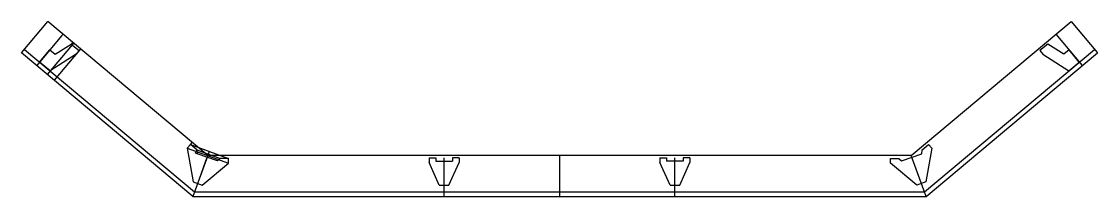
# Model space of a CAD drawing. Header units: inches. Extents: x -38 to 199, y 0 to 38.
import ezdxf

# ---------------------------------------------------------------- set-up
doc = ezdxf.new("R2010")
doc.units = ezdxf.units.IN
doc.layers.get('0').update_dxf_attribs({"linetype": 'CONTINUOUS'})

msp = doc.modelspace()

# ---------------------------------------------------------------- linework, layer by layer
for p, q in [((-37.65, 31.6), (-31.87, 38.49)), ((3.28, 9), (-31.87, 38.49)), ((157.7, 9), (192.85, 38.49)), ((192.85, 38.49), (198.63, 31.6)), ((-28.52, 35.68), (-28.85, 35.3)), ((189.5, 35.68), (195.29, 28.79)), ((-28.85, 35.3), (-34.31, 28.79)), ((-26.55, 33.37), (-32.01, 26.86)), ((-26.42, 33.92), (-26.74, 33.53)), ((-26.23, 33.75), (-26.55, 33.37)), ((0, 0), (-37.65, 31.6)), ((-37.01, 32.36), (0.36, 1)), ((-25.02, 32.09), (-30.48, 25.57)), ((-24.69, 32.47), (-25.02, 32.09)), ((160.61, 1), (197.99, 32.36)), ((160.98, 0), (198.63, 31.6)), ((-0.57, 11.43), (-0.18, 11.9)), ((-1.26, 10.62), (7.79, 7.33)), ((-0.57, 11.43), (7.79, 8.39)), ((0.83, 10.26), (5.96, 8.39)), ((0.83, 10.26), (0.92, 9.42)), ((3.27, 8.97), (3.61, 9.91)), ((1.04, 2.86), (3.14, 8.62)), ((3.14, 8.62), (3.27, 8.97)), ((51.84, 8.5), (53.34, 8.5)), ((51.84, 8.5), (51.84, 7.5)), ((54.09, 2.5), (51.84, 7.5)), ((53.34, 8.5), (53.34, 7.75)), ((53.34, 7.75), (56.96, 7.75)), ((55.15, 0), (55.15, 8.5)), ((56.21, 2.5), (58.46, 7.5)), ((58.46, 8.5), (56.96, 8.5)), ((56.96, 8.5), (56.96, 7.75)), ((58.46, 8.5), (58.46, 7.5)), ((80.49, 9), (80.49, 0)), ((102.51, 8.5), (102.51, 7.5)), ((102.51, 8.5), (104.01, 8.5)), ((104.76, 2.5), (102.51, 7.5)), ((104.01, 8.5), (104.01, 7.75)), ((107.64, 7.75), (104.01, 7.75)), ((105.83, 0), (105.83, 8.5)), ((106.89, 2.5), (109.14, 7.5)), ((109.14, 8.5), (107.64, 8.5)), ((107.64, 8.5), (107.64, 7.75)), ((109.14, 8.5), (109.14, 7.5)), ((54.09, 2.5), (56.21, 2.5)), ((104.76, 2.5), (106.89, 2.5)), ((0.36, 1), (160.61, 1))]:
    msp.add_line(p, q)
for points in [[(-25.02, 32.09), (-25.66, 31.32), (-31.37, 27.63), (-33.67, 29.55), (-31.42, 32.24), (-30.27, 31.27), (-26.74, 33.53)], [(192.39, 32.24), (191.25, 31.27), (187.72, 33.53), (185.99, 32.09), (186.64, 31.32), (192.35, 27.63), (194.64, 29.55)], [(0.04, 3.23), (2.04, 2.5), (7.79, 7.33), (7.79, 8.39), (5.96, 8.39), (5.35, 7.81), (0.92, 9.42), (0.57, 9.55), (0.83, 10.26), (-0.57, 11.43), (-1.26, 10.62)], [(160.93, 3.23), (158.94, 2.5), (153.19, 7.33), (153.19, 8.39), (155.02, 8.39), (155.63, 7.81), (160.06, 9.42), (160.15, 10.26), (161.55, 11.43), (162.23, 10.62)], [(0, 0), (160.98, 0), (157.7, 9), (3.28, 9)]]:
    msp.add_lwpolyline(points, close=True)

doc.saveas('drawing.dxf')
